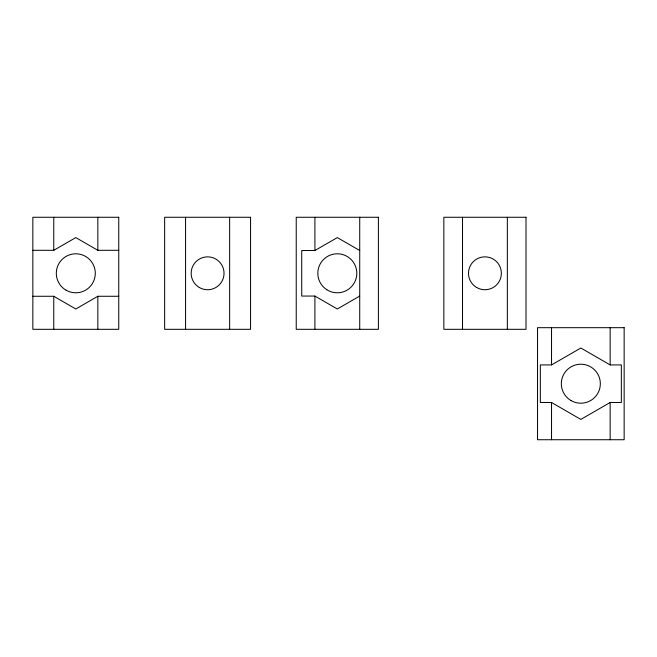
<?xml version="1.0" encoding="UTF-8"?>
<svg xmlns="http://www.w3.org/2000/svg" width="657" height="657" viewBox="0 0 657 657"><rect width="100%" height="100%" fill="white"/><g stroke="black" fill="none" stroke-linecap="round" stroke-linejoin="round"><path stroke-width="0.99" d="M32.85 250.309L53.767 250.309L75.801 237.588L97.836 250.309L118.753 250.309M118.753 296.274L97.836 296.274L75.801 308.995L53.767 296.274L32.85 296.274M359.724 296.061L337.32 308.995L314.908 296.061L301.727 296.061L301.727 250.522L314.908 250.522L337.32 237.588L359.724 250.522M551.535 364.922L580.837 348.005L610.148 364.922L621.35 364.922L621.35 402.495L610.148 402.495L580.837 419.412L551.535 402.495L540.333 402.495L540.333 364.922L551.535 364.922L551.535 327.687M610.148 327.687L610.148 364.922M610.148 402.495L610.148 439.73M551.535 402.495L551.535 439.73M507.344 217.27L507.344 329.313M462.52 217.27L462.52 329.313M359.724 217.27L359.724 329.313M314.908 217.27L314.908 250.522M314.908 296.061L314.908 329.313M229.638 217.27L229.638 329.313M185.57 217.27L185.57 329.313M97.836 217.27L97.836 250.309M97.836 296.274L97.836 329.313M53.767 217.27L53.767 250.309M53.767 296.274L53.767 329.313M118.753 217.27L32.85 217.27L32.85 329.313L118.753 329.313L118.753 217.27M250.555 217.27L164.652 217.27L164.652 329.313L250.555 329.313L250.555 217.27M378.399 217.27L296.233 217.27L296.233 329.313L378.399 329.313L378.399 217.27M526.011 217.27L443.845 217.27L443.845 329.313L526.011 329.313L526.011 217.27M624.15 327.687L537.533 327.687L537.533 439.73L624.15 439.73L624.15 327.687M571.089 400.589A19.496 19.496 0 0 0 600.334 383.704A19.496 19.496 0 0 0 571.089 366.82A19.496 19.496 0 0 0 571.089 400.589M326.792 289.704A19.496 19.496 0 0 0 356.792 274.199A19.496 19.496 0 0 0 328.369 255.967A19.496 19.496 0 0 0 326.792 289.704M476.711 287.528A16.433 16.433 0 0 0 501.365 273.296A16.433 16.433 0 0 0 476.711 259.063A16.433 16.433 0 0 0 476.711 287.528M199.383 287.528A16.433 16.433 0 0 0 224.037 273.296A16.433 16.433 0 0 0 199.383 259.063A16.433 16.433 0 0 0 199.383 287.528M66.053 290.18A19.496 19.496 0 0 0 95.298 273.296A19.496 19.496 0 0 0 66.053 256.411A19.496 19.496 0 0 0 66.053 290.18"/></g></svg>
